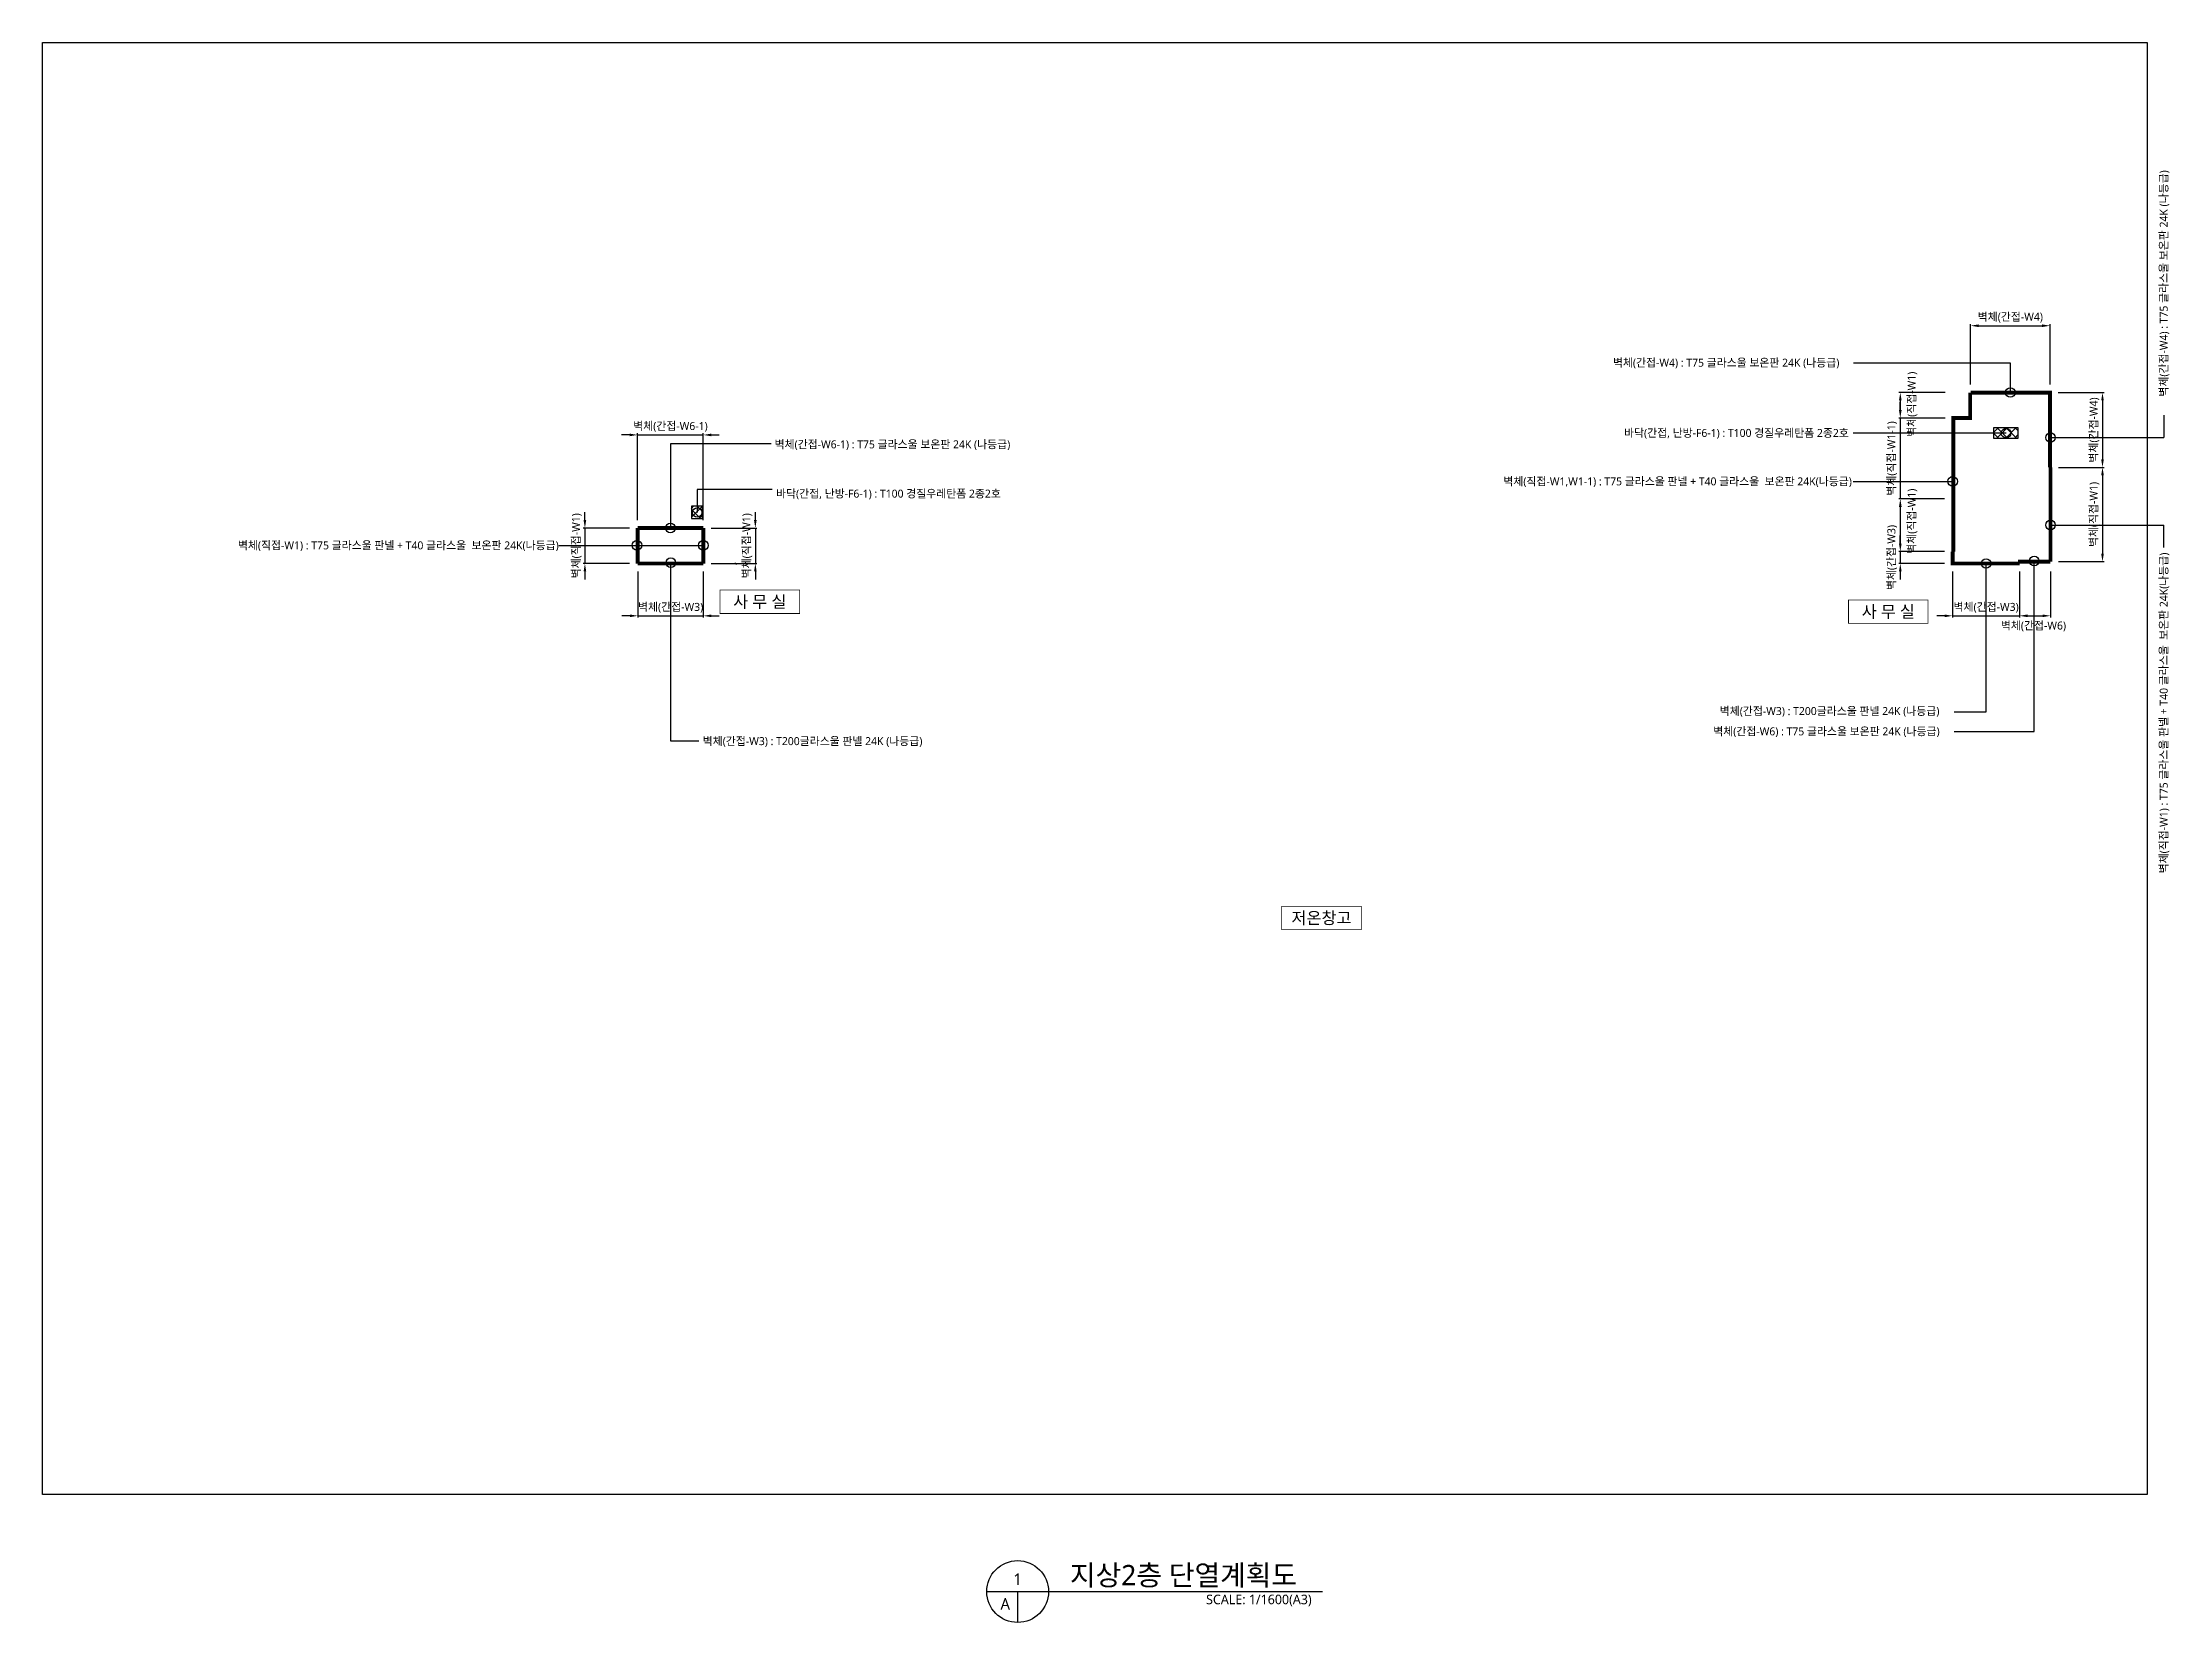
# Model space of a CAD drawing. Header units: millimetres. Extents: x -604407 to 1670407, y 506520 to 715041.
# Drawn here: x 380793 to 647530, y 516842 to 715041 of the extents above; entities that cross this region are included whole.
import ezdxf
from ezdxf.enums import TextEntityAlignment as Align

# ---------------------------------------------------------------- set-up
doc = ezdxf.new("R2010")
doc.units = ezdxf.units.MM
doc.header["$LTSCALE"] = 1000
doc.linetypes.add('HIDDEN2', pattern=[0.1875, 0.125, -0.0625])
doc.linetypes.add('PHANTOM', pattern=[63.5, 31.75, -6.35, 6.35, -6.35, 6.35, -6.35])
doc.layers.get('DEFPOINTS').update_dxf_attribs({"color": 161})
for name, color, linetype in [('DIM', 7, 'Continuous'), ('NDIM', 7, 'Continuous'), ('SASAC 도면번호', 6, 'Continuous'), ('SYM', 7, 'Continuous'), ('TEXT', 3, 'Continuous'), ('TEXT-주', 2, 'Continuous'), ('단멸바닥', 6, 'Continuous'), ('단열선', 4, 'Continuous')]:
    doc.layers.add(name, color=color, linetype=linetype)
doc.styles.add('TE', font='malgun_0.ttf')
doc.styles.add('나눔바른고딕', font='NanumBarunGothic.ttf')
doc.dimstyles.new('BA', dxfattribs={"dimscale": 500, "dimtxt": 3, "dimasz": 1, "dimexe": 1, "dimexo": 5, "dimgap": 0.9, "dimtad": 1, "dimdec": 0, "dimdsep": 46, "dimlunit": 6, "dimtxsty": 'TE', "dimblk": 'DDD', "dimcen": 2.5, "dimclrd": 256, "dimclre": 256, "dimclrt": 3, "dimazin": 2, "dimtfac": 1, "dimtdec": 0, "dimtix": 1, "dimtmove": 2, "dimatfit": 3, "dimldrblk": 'DDD', "dimfxl": 1, "dimtolj": 1, "dimtzin": 0, "dimarcsym": 2})

# ---------------------------------------------------------------- blocks, each defined once
blk = doc.blocks.new('*D37')
at = {"layer": 'DEFPOINTS', "color": 0, "ltscale": 0.4, "transparency": 16777216}
for p in [(455411, 654135), (448812, 649685), (455411, 649685)]:
    blk.add_point(p, dxfattribs=at)
at = {"layer": 'NDIM', "lineweight": -2, "ltscale": 0.4, "transparency": 16777216}
for p, q in [((454411, 654135), (448612, 654135)), ((448812, 655135), (448812, 656135)), ((448812, 654135), (448812, 649685)), ((454411, 649685), (448612, 649685)), ((448812, 648685), (448812, 647685))]:
    blk.add_line(p, q, dxfattribs=at)
at = {"layer": 'NDIM', "ltscale": 0.4, "transparency": 16777216}
for points in [[(448645, 655135), (448978, 655135), (448812, 654135)], [(448645, 648685), (448978, 648685), (448812, 649685)]]:
    blk.add_solid(points, dxfattribs=at)
at = {"layer": 'NDIM', "color": 3, "ltscale": 0.4, "transparency": 16777216, "insert": (447804, 651910), "char_height": 1000, "attachment_point": 5, "rotation": 90, "style": 'TE'}
blk.add_mtext('\\A1;벽체(직접-W1)', dxfattribs=at)
blk = doc.blocks.new('DDD')
at = {"layer": 'DIM', "color": 0}
for p, q in [((-1, 0), (1, 0)), ((0, -1), (0, 1))]:
    blk.add_line(p, q, dxfattribs=at)
for radius in [0.6, 0.3]:
    blk.add_circle((0, 0), radius, dxfattribs=at)
blk = doc.blocks.new('*D38')
at = {"layer": 'DEFPOINTS', "color": 0, "ltscale": 0.4, "transparency": 16777216}
for p in [(463661, 654135), (463661, 649685), (470185, 649685)]:
    blk.add_point(p, dxfattribs=at)
at = {"layer": 'NDIM', "lineweight": -2, "ltscale": 0.4, "transparency": 16777216}
for p, q in [((464661, 654135), (470385, 654135)), ((470185, 655135), (470185, 656135)), ((470185, 654135), (470185, 649685)), ((464661, 649685), (470385, 649685)), ((470185, 648685), (470185, 647685))]:
    blk.add_line(p, q, dxfattribs=at)
at = {"layer": 'NDIM', "ltscale": 0.4, "transparency": 16777216}
for points in [[(470018, 655135), (470351, 655135), (470185, 654135)], [(470018, 648685), (470351, 648685), (470185, 649685)]]:
    blk.add_solid(points, dxfattribs=at)
at = {"layer": 'NDIM', "color": 3, "ltscale": 0.4, "transparency": 16777216, "insert": (469177, 651910), "char_height": 1000, "attachment_point": 5, "rotation": 90, "style": 'TE'}
blk.add_mtext('\\A1;벽체(직접-W1)', dxfattribs=at)
blk = doc.blocks.new('*D39')
at = {"layer": 'DEFPOINTS', "color": 0, "ltscale": 0.4, "transparency": 16777216}
for p in [(463661, 665816), (455411, 654135), (463661, 654135)]:
    blk.add_point(p, dxfattribs=at)
at = {"layer": 'NDIM', "lineweight": -2, "ltscale": 0.4, "transparency": 16777216}
for p, q in [((454411, 665816), (453411, 665816)), ((455411, 655135), (455411, 666016)), ((455411, 665816), (463661, 665816)), ((463661, 655135), (463661, 666016)), ((464661, 665816), (465661, 665816))]:
    blk.add_line(p, q, dxfattribs=at)
at = {"layer": 'NDIM', "ltscale": 0.4, "transparency": 16777216}
for points in [[(454411, 665983), (454411, 665649), (455411, 665816)], [(464661, 665983), (464661, 665649), (463661, 665816)]]:
    blk.add_solid(points, dxfattribs=at)
at = {"layer": 'NDIM', "color": 3, "ltscale": 0.4, "transparency": 16777216, "insert": (459536, 666824), "char_height": 1000, "attachment_point": 5, "style": 'TE'}
blk.add_mtext('\\A1;벽체(간접-W6-1)', dxfattribs=at)
blk = doc.blocks.new('*D40')
at = {"layer": 'DEFPOINTS', "color": 0, "ltscale": 0.4, "transparency": 16777216}
for p in [(455461, 649685), (463661, 649685), (463661, 643124)]:
    blk.add_point(p, dxfattribs=at)
at = {"layer": 'NDIM', "lineweight": -2, "ltscale": 0.4, "transparency": 16777216}
for p, q in [((455461, 648685), (455461, 642924)), ((463661, 648685), (463661, 642924)), ((454461, 643124), (453461, 643124)), ((455461, 643124), (463661, 643124)), ((464661, 643124), (465661, 643124))]:
    blk.add_line(p, q, dxfattribs=at)
at = {"layer": 'NDIM', "ltscale": 0.4, "transparency": 16777216}
for points in [[(454461, 643291), (454461, 642957), (455461, 643124)], [(464661, 643291), (464661, 642957), (463661, 643124)]]:
    blk.add_solid(points, dxfattribs=at)
at = {"layer": 'NDIM', "color": 3, "ltscale": 0.4, "transparency": 16777216, "insert": (459561, 644132), "char_height": 1000, "attachment_point": 5, "style": 'TE'}
blk.add_mtext('\\A1;벽체(간접-W3)', dxfattribs=at)
blk = doc.blocks.new('*D41')
at = {"layer": 'DEFPOINTS', "color": 0, "ltscale": 0.4, "transparency": 16777216}
for p in [(620336, 649685), (628736, 649685), (628736, 643124)]:
    blk.add_point(p, dxfattribs=at)
at = {"layer": 'NDIM', "lineweight": -2, "ltscale": 0.4, "transparency": 16777216}
for p, q in [((620336, 648685), (620336, 642924)), ((628736, 648685), (628736, 642924)), ((619336, 643124), (618336, 643124)), ((620336, 643124), (628736, 643124)), ((629736, 643124), (630736, 643124))]:
    blk.add_line(p, q, dxfattribs=at)
at = {"layer": 'NDIM', "ltscale": 0.4, "transparency": 16777216}
for points in [[(619336, 643291), (619336, 642957), (620336, 643124)], [(629736, 643291), (629736, 642957), (628736, 643124)]]:
    blk.add_solid(points, dxfattribs=at)
at = {"layer": 'NDIM', "color": 3, "ltscale": 0.4, "transparency": 16777216, "insert": (624536, 644132), "char_height": 1000, "attachment_point": 5, "style": 'TE'}
blk.add_mtext('\\A1;벽체(간접-W3)', dxfattribs=at)
blk = doc.blocks.new('*D42')
at = {"layer": 'DEFPOINTS', "color": 0, "ltscale": 0.4, "transparency": 16777216}
for p in [(628736, 649685), (632611, 649685), (632611, 643124)]:
    blk.add_point(p, dxfattribs=at)
at = {"layer": 'NDIM', "lineweight": -2, "ltscale": 0.4, "transparency": 16777216}
for p, q in [((628736, 648685), (628736, 642924)), ((632611, 648685), (632611, 642924)), ((629736, 643124), (631611, 643124))]:
    blk.add_line(p, q, dxfattribs=at)
at = {"layer": 'NDIM', "ltscale": 0.4, "transparency": 16777216}
for points in [[(629736, 643291), (629736, 642957), (628736, 643124)], [(631611, 643291), (631611, 642957), (632611, 643124)]]:
    blk.add_solid(points, dxfattribs=at)
at = {"layer": 'NDIM', "color": 3, "ltscale": 0.4, "transparency": 16777216, "insert": (630473, 641790), "char_height": 1000, "attachment_point": 5, "style": 'TE'}
blk.add_mtext('\\A1;벽체(간접-W6)', dxfattribs=at)
blk = doc.blocks.new('*D43')
at = {"layer": 'DEFPOINTS', "color": 0, "ltscale": 0.4, "transparency": 16777216}
for p in [(632561, 679515), (622586, 671135), (632561, 671135)]:
    blk.add_point(p, dxfattribs=at)
at = {"layer": 'NDIM', "lineweight": -2, "ltscale": 0.4, "transparency": 16777216}
for p, q in [((622586, 672135), (622586, 679715)), ((623586, 679515), (631561, 679515)), ((632561, 672135), (632561, 679715))]:
    blk.add_line(p, q, dxfattribs=at)
at = {"layer": 'NDIM', "ltscale": 0.4, "transparency": 16777216}
for points in [[(623586, 679681), (623586, 679348), (622586, 679515)], [(631561, 679681), (631561, 679348), (632561, 679515)]]:
    blk.add_solid(points, dxfattribs=at)
at = {"layer": 'NDIM', "color": 3, "ltscale": 0.4, "transparency": 16777216, "insert": (627573, 680522), "char_height": 1000, "attachment_point": 5, "style": 'TE'}
blk.add_mtext('\\A1;벽체(간접-W4)', dxfattribs=at)
blk = doc.blocks.new('*D44')
at = {"layer": 'DEFPOINTS', "color": 0, "ltscale": 0.4, "transparency": 16777216}
for p in [(632611, 661735), (632611, 649935), (639132, 649935)]:
    blk.add_point(p, dxfattribs=at)
at = {"layer": 'NDIM', "lineweight": -2, "ltscale": 0.4, "transparency": 16777216}
for p, q in [((633611, 661735), (639332, 661735)), ((639132, 660735), (639132, 650935)), ((633611, 649935), (639332, 649935))]:
    blk.add_line(p, q, dxfattribs=at)
at = {"layer": 'NDIM', "ltscale": 0.4, "transparency": 16777216}
for points in [[(638965, 660735), (639299, 660735), (639132, 661735)], [(638965, 650935), (639299, 650935), (639132, 649935)]]:
    blk.add_solid(points, dxfattribs=at)
at = {"layer": 'NDIM', "color": 3, "ltscale": 0.4, "transparency": 16777216, "insert": (638125, 655835), "char_height": 1000, "attachment_point": 5, "rotation": 90, "style": 'TE'}
blk.add_mtext('\\A1;벽체(직접-W1)', dxfattribs=at)
blk = doc.blocks.new('*D45')
at = {"layer": 'DEFPOINTS', "color": 0, "ltscale": 0.4, "transparency": 16777216}
for p in [(632561, 671135), (632611, 661735), (639132, 661735)]:
    blk.add_point(p, dxfattribs=at)
at = {"layer": 'NDIM', "lineweight": -2, "ltscale": 0.4, "transparency": 16777216}
for p, q in [((633561, 671135), (639332, 671135)), ((639132, 670135), (639132, 662735)), ((633611, 661735), (639332, 661735))]:
    blk.add_line(p, q, dxfattribs=at)
at = {"layer": 'NDIM', "ltscale": 0.4, "transparency": 16777216}
for points in [[(638965, 670135), (639299, 670135), (639132, 671135)], [(638965, 662735), (639299, 662735), (639132, 661735)]]:
    blk.add_solid(points, dxfattribs=at)
at = {"layer": 'NDIM', "color": 3, "ltscale": 0.4, "transparency": 16777216, "insert": (638125, 666435), "char_height": 1000, "attachment_point": 5, "rotation": 90, "style": 'TE'}
blk.add_mtext('\\A1;벽체(간접-W4)', dxfattribs=at)
blk = doc.blocks.new('*D46')
at = {"layer": 'DEFPOINTS', "color": 0, "ltscale": 0.4, "transparency": 16777216}
for p in [(620336, 651185), (613774, 649685), (620336, 649685)]:
    blk.add_point(p, dxfattribs=at)
at = {"layer": 'NDIM', "lineweight": -2, "ltscale": 0.4, "transparency": 16777216}
for p, q in [((619336, 651185), (613574, 651185)), ((613774, 652185), (613774, 653185)), ((613774, 651185), (613774, 649685)), ((619336, 649685), (613574, 649685)), ((613774, 648685), (613774, 647685))]:
    blk.add_line(p, q, dxfattribs=at)
at = {"layer": 'NDIM', "ltscale": 0.4, "transparency": 16777216}
for points in [[(613608, 652185), (613941, 652185), (613774, 651185)], [(613608, 648685), (613941, 648685), (613774, 649685)]]:
    blk.add_solid(points, dxfattribs=at)
at = {"layer": 'NDIM', "color": 3, "ltscale": 0.4, "transparency": 16777216, "insert": (612767, 650435), "char_height": 1000, "attachment_point": 5, "rotation": 90, "style": 'TE'}
blk.add_mtext('\\A1;벽체(간접-W3)', dxfattribs=at)
blk = doc.blocks.new('*D47')
at = {"layer": 'DEFPOINTS', "color": 0, "ltscale": 0.4, "transparency": 16777216}
for p in [(620336, 657790), (613774, 651185), (620336, 651185)]:
    blk.add_point(p, dxfattribs=at)
at = {"layer": 'NDIM', "lineweight": -2, "ltscale": 0.4, "transparency": 16777216}
for p, q in [((619336, 657790), (613574, 657790)), ((613774, 656790), (613774, 652185)), ((619336, 651185), (613574, 651185))]:
    blk.add_line(p, q, dxfattribs=at)
at = {"layer": 'NDIM', "ltscale": 0.4, "transparency": 16777216}
for points in [[(613608, 656790), (613941, 656790), (613774, 657790)], [(613608, 652185), (613941, 652185), (613774, 651185)]]:
    blk.add_solid(points, dxfattribs=at)
at = {"layer": 'NDIM', "color": 3, "ltscale": 0.4, "transparency": 16777216, "insert": (615294, 654988), "char_height": 1000, "attachment_point": 5, "rotation": 90, "style": 'TE'}
blk.add_mtext('\\A1;벽체(직접-W1)', dxfattribs=at)
blk = doc.blocks.new('*D48')
at = {"layer": 'DEFPOINTS', "color": 0, "ltscale": 0.4, "transparency": 16777216}
for p in [(620411, 667935), (613774, 657790), (620336, 657790)]:
    blk.add_point(p, dxfattribs=at)
at = {"layer": 'NDIM', "lineweight": -2, "ltscale": 0.4, "transparency": 16777216}
for p, q in [((613774, 668935), (613774, 669935)), ((619411, 667935), (613574, 667935)), ((613774, 667935), (613774, 657790)), ((619336, 657790), (613574, 657790)), ((613774, 656790), (613774, 655790))]:
    blk.add_line(p, q, dxfattribs=at)
at = {"layer": 'NDIM', "ltscale": 0.4, "transparency": 16777216}
for points in [[(613608, 668935), (613941, 668935), (613774, 667935)], [(613608, 656790), (613941, 656790), (613774, 657790)]]:
    blk.add_solid(points, dxfattribs=at)
at = {"layer": 'NDIM', "color": 3, "ltscale": 0.4, "transparency": 16777216, "insert": (612767, 662863), "char_height": 1000, "attachment_point": 5, "rotation": 90, "style": 'TE'}
blk.add_mtext('\\A1;벽체(직접-W1-1)', dxfattribs=at)
blk = doc.blocks.new('*D49')
at = {"layer": 'DEFPOINTS', "color": 0, "ltscale": 0.4, "transparency": 16777216}
for p in [(620411, 671135), (613774, 667935), (620411, 667935)]:
    blk.add_point(p, dxfattribs=at)
at = {"layer": 'NDIM', "lineweight": -2, "ltscale": 0.4, "transparency": 16777216}
for p, q in [((619411, 671135), (613574, 671135)), ((613774, 670135), (613774, 668935)), ((619411, 667935), (613574, 667935))]:
    blk.add_line(p, q, dxfattribs=at)
at = {"layer": 'NDIM', "ltscale": 0.4, "transparency": 16777216}
for points in [[(613608, 670135), (613941, 670135), (613774, 671135)], [(613608, 668935), (613941, 668935), (613774, 667935)]]:
    blk.add_solid(points, dxfattribs=at)
at = {"layer": 'NDIM', "color": 3, "ltscale": 0.4, "transparency": 16777216, "insert": (615294, 669662), "char_height": 1000, "attachment_point": 5, "rotation": 90, "style": 'TE'}
blk.add_mtext('\\A1;벽체(직접-W1)', dxfattribs=at)

msp = doc.modelspace()

# ---------------------------------------------------------------- hatches: boundary and pattern name
at = {"layer": '단멸바닥'}
h = msp.add_hatch(dxfattribs=at)
h.set_pattern_fill('ANSI37', color=256, scale=250)
h.set_pattern_definition([(45, (351524.8, 497699.8), (-561.266, 561.266), []), (135, (351524.8, 497699.8), (-561.266, -561.266), [])])
h.paths.add_polyline_path([(462160.7, 655335.5), (463560.7, 655335.5), (463560.7, 656885.5), (462160.7, 656885.5)])
h.paths.add_polyline_path([(628560.7, 666690.5), (625460.7, 666690.5), (625460.7, 665415.5), (628560.7, 665415.5)])

# ---------------------------------------------------------------- linework, layer by layer
for points in [[(607893.9, 674877.4), (627573.2, 674877.4), (627573.2, 671135.5)], [(472185.1, 664716.5), (459535.7, 664716.5), (459535.7, 654135.5)], [(472279.3, 658968.3), (462895, 658968.3), (462895, 656083.2)], [(620528.8, 628630), (630573.2, 628630), (630573.2, 649935.5)]]:
    msp.add_lwpolyline(points)
at = {"layer": 'DEFPOINTS'}
msp.add_lwpolyline([(380793, 715040.9), (644720.6, 715040.9), (644720.6, 532898), (380793, 532898)], close=True, dxfattribs=at)
at = {"layer": 'SASAC 도면번호'}
msp.add_line((467610.7, 649785.5), (467810.7, 649585.5), dxfattribs=at)
at = {"layer": 'SYM'}
for p, q in [((646808.4, 668297), (646808.4, 665485.5)), ((627036.3, 666035), (607873.3, 666035)), ((632610.7, 665485.5), (646808.4, 665485.5)), ((607873.3, 659985.5), (620335.7, 659985.5)), ((632610.7, 654510.5), (646808.4, 654510.5)), ((646808.4, 651698.9), (646808.4, 654510.5)), ((445546.8, 651960.5), (463660.7, 651960.5)), ((499201.2, 520720.4), (541312.4, 520720.4)), ((503079.9, 520720.4), (503079.9, 516841.6))]:
    msp.add_line(p, q, dxfattribs=at)
for points in [[(463085.7, 627402.8), (459585.7, 627402.8), (459585.7, 649785.5)], [(620528.8, 631094.4), (624535.7, 631094.4), (624535.7, 649685.5)]]:
    msp.add_lwpolyline(points, dxfattribs=at)
for centre, radius in [((627573.2, 671135.5), 600), ((627036.3, 666035), 600), ((632610.7, 665485.5), 600), ((620335.7, 659985.5), 600), ((462895, 656083.2), 600), ((459535.7, 654135.5), 600), ((632610.7, 654510.5), 600), ((455335.7, 651960.5), 600), ((463660.7, 651960.5), 600), ((459585.7, 649785.5), 600), ((624535.7, 649685.5), 600), ((630573.2, 649998), 600), ((503079.9, 520720.4), 3878.8)]:
    msp.add_circle(centre, radius, dxfattribs=at)
at = {"layer": 'TEXT-주', "const_width": 93.8}
for points in [[(465754, 643415.5), (475738.4, 643415.5), (475738.4, 646368.7), (465754, 646368.7)], [(607275.5, 642168.1), (617259.9, 642168.1), (617259.9, 645121.2), (607275.5, 645121.2)], [(536191.7, 603741.1), (546176.1, 603741.1), (546176.1, 606694.2), (536191.7, 606694.2)]]:
    msp.add_lwpolyline(points, close=True, dxfattribs=at)
at = {"layer": '단멸바닥'}
for points in [[(628560.7, 666690.5), (625460.7, 666690.5), (625460.7, 665415.5), (628560.7, 665415.5)], [(462160.7, 655335.5), (463560.7, 655335.5), (463560.7, 656885.5), (462160.7, 656885.5)]]:
    msp.add_lwpolyline(points, close=True, dxfattribs=at)
at = {"layer": '단열선', "ltscale": 7, "const_width": 500}
for points in [[(620410.7, 651185.5), (620410.7, 667935.5), (622535.7, 667935.5), (622535.7, 671135.5)], [(632610.7, 661735.5), (632610.7, 649935.5)], [(455410.7, 654135.5), (455410.7, 649685.5)], [(463660.7, 649685.5), (463660.7, 654135.5)]]:
    msp.add_lwpolyline(points, dxfattribs=at)
at = {"layer": '단열선', "linetype": 'HIDDEN2', "ltscale": 10, "const_width": 500}
for points in [[(622585.7, 671135.5), (632560.7, 671135.5), (632560.7, 661735.5)], [(463660.7, 654135.5), (455410.7, 654135.5)], [(628535.7, 649935.5), (632610.7, 649935.5)]]:
    msp.add_lwpolyline(points, dxfattribs=at)
at = {"layer": '단열선', "const_width": 960}
msp.add_lwpolyline([(622685.7, 667785.5), (622679.4, 667785.5)], dxfattribs=at)
at = {"layer": '단열선', "linetype": 'PHANTOM', "ltscale": 0.05, "const_width": 480}
for points in [[(620335.7, 651185.5), (620335.7, 649685.5), (628735.7, 649685.5)], [(455410.7, 649685.5), (463660.7, 649685.5)]]:
    msp.add_lwpolyline(points, dxfattribs=at)

# ---------------------------------------------------------------- texts
at = {"layer": 'TEXT', "style": '나눔바른고딕'}
for s, p in [('벽체(간접-W4) : T75 글라스울 보온판 24K (나등급)', (646808.4, 699017.8)), ('벽체(직접-W1) : T75 글라스울 판넬 + T40 글라스울  보온판 24K(나등급)', (646808.4, 651054.4))]:
    msp.add_text(s, height=1000, rotation=90, dxfattribs=at).set_placement(p, align=Align.MIDDLE_RIGHT)
for s, p in [('벽체(간접-W4) : T75 글라스울 보온판 24K (나등급)', (577733.6, 674877.4)), ('벽체(간접-W6-1) : T75 글라스울 보온판 24K (나등급)', (472592.7, 664631.9)), ('바닥(간접, 난방-F6-1) : T100 경질우레탄폼 2종2호', (472780.7, 658450.1)), ('벽체(간접-W3) : T200글라스울 판넬 24K (나등급)', (591130.7, 631173.9)), ('벽체(간접-W3) : T200글라스울 판넬 24K (나등급)', (463585.7, 627402.8)), ('벽체(간접-W6) : T75 글라스울 보온판 24K (나등급)', (590309.9, 628627.8))]:
    msp.add_text(s, height=1000, dxfattribs=at).set_placement(p, align=Align.MIDDLE_LEFT)
for s, p in [('바닥(간접, 난방-F6-1) : T100 경질우레탄폼 2종2호', (607321.3, 666065.1)), ('벽체(직접-W1,W1-1) : T75 글라스울 판넬 + T40 글라스울  보온판 24K(나등급)', (607702.9, 659985.5)), ('벽체(직접-W1) : T75 글라스울 판넬 + T40 글라스울  보온판 24K(나등급)', (445533.6, 651960.5))]:
    msp.add_text(s, height=1000, dxfattribs=at).set_placement(p, align=Align.MIDDLE_RIGHT)
for s, p in [('1', (503079.9, 522271.9)), ('A', (501528.4, 519168.8))]:
    msp.add_text(s, height=1440, dxfattribs=at).set_placement(p, align=Align.MIDDLE)
msp.add_text('지상2층 단열계획도', height=2560, dxfattribs=at).set_placement((509639.9, 521496.1))
msp.add_text('SCALE: 1/1600(A3)', height=1200, dxfattribs=at).set_placement((539955.4, 520332.5), align=Align.TOP_RIGHT)
at = {"layer": 'TEXT-주', "style": '나눔바른고딕'}
for s, p in [('사 무 실', (470746.2, 644892.1)), ('사 무 실', (612267.7, 643644.6)), ('저온창고', (541183.9, 605217.7))]:
    msp.add_text(s, height=1500, dxfattribs=at).set_placement(p, align=Align.MIDDLE_CENTER)

# ---------------------------------------------------------------- dimensions: what is measured, and where the dimension line sits
at = {"layer": 'NDIM', "ltscale": 0.4}
for base, p1, p2, text, picture, middle in [((632560.7, 679514.5), (622585.7, 671135.5), (632560.7, 671135.5), '벽체(간접-W4)', '*D43', (627573.2, 680522)), ((463660.7, 665816.1), (455410.7, 654135.5), (463660.7, 654135.5), '벽체(간접-W6-1)', '*D39', (459535.7, 666823.6)), ((463660.7, 643124.1), (455460.7, 649685.5), (463660.7, 649685.5), '벽체(간접-W3)', '*D40', (459560.7, 644131.7)), ((628735.7, 643124.1), (620335.7, 649685.5), (628735.7, 649685.5), '벽체(간접-W3)', '*D41', (624535.7, 644131.7))]:
    dim = msp.add_linear_dim(base=base, p1=p1, p2=p2, text=text, dimstyle='BA', override={"dimscale": 200, "dimtxt": 5, "dimasz": 5, "dimgap": 1.5, "dimsah": 1}, dxfattribs=at)
    dim.commit()
    dim.dimension.update_dxf_attribs({"geometry": picture, "text_midpoint": middle})
for base, p1, p2, picture, middle in [((613774.3, 667935.5), (620410.7, 671135.5), (620410.7, 667935.5), '*D49', (615294, 669662)), ((613774.3, 651185.5), (620335.7, 657790.5), (620335.7, 651185.5), '*D47', (615294, 654988))]:
    dim = msp.add_linear_dim(base=base, p1=p1, p2=p2, angle=270, text='벽체(직접-W1)', dimstyle='BA', override={"dimscale": 200, "dimtxt": 5, "dimasz": 5, "dimgap": 1.5, "dimsah": 1}, dxfattribs=at)
    dim.commit()
    dim.dimension.update_dxf_attribs({"geometry": picture, "text_midpoint": middle, "dimtype": 160})
for base, p1, p2, text, picture, middle in [((613774.3, 657790.5), (620410.7, 667935.5), (620335.7, 657790.5), '벽체(직접-W1-1)', '*D48', (612766.8, 662863)), ((639132.1, 661735.5), (632560.7, 671135.5), (632610.7, 661735.5), '벽체(간접-W4)', '*D45', (638124.5, 666435.5)), ((639132.1, 649935.5), (632610.7, 661735.5), (632610.7, 649935.5), '벽체(직접-W1)', '*D44', (638124.5, 655835.5)), ((448811.8, 649685.5), (455410.7, 654135.5), (455410.7, 649685.5), '벽체(직접-W1)', '*D37', (447804.3, 651910.5)), ((470184.5, 649685.5), (463660.7, 654135.5), (463660.7, 649685.5), '벽체(직접-W1)', '*D38', (469177, 651910.5)), ((613774.3, 649685.5), (620335.7, 651185.5), (620335.7, 649685.5), '벽체(간접-W3)', '*D46', (612766.8, 650435.5))]:
    dim = msp.add_linear_dim(base=base, p1=p1, p2=p2, angle=270, text=text, dimstyle='BA', override={"dimscale": 200, "dimtxt": 5, "dimasz": 5, "dimgap": 1.5, "dimsah": 1}, dxfattribs=at)
    dim.commit()
    dim.dimension.update_dxf_attribs({"geometry": picture, "text_midpoint": middle})
dim = msp.add_linear_dim(base=(632610.7, 643124.1), p1=(628735.7, 649685.5), p2=(632610.7, 649685.5), text='벽체(간접-W6)', dimstyle='BA', override={"dimscale": 200, "dimtxt": 5, "dimasz": 5, "dimgap": 1.5, "dimsah": 1}, dxfattribs=at)
dim.commit()
dim.dimension.update_dxf_attribs({"geometry": '*D42', "text_midpoint": (630473.2, 641790.2), "dimtype": 160})

doc.saveas('drawing.dxf')
